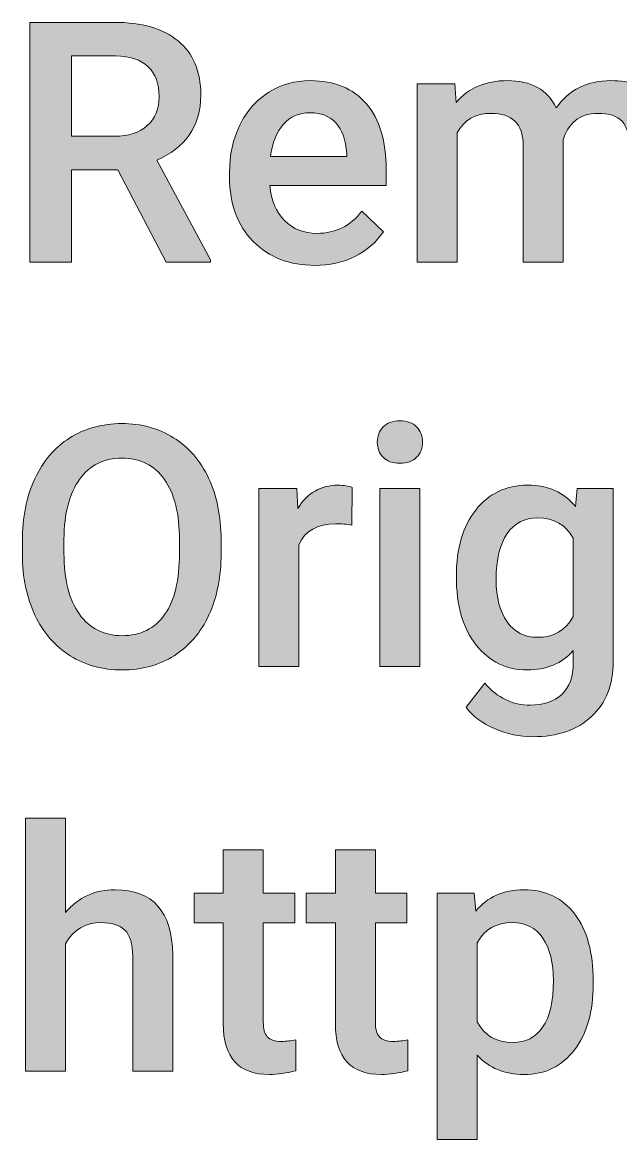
# Model space of a CAD drawing. Header units: millimetres. Extents: x -48 to 621, y -577 to -225.
# Drawn here: x -47.76 to -38, y -563.41 to -545.2 of the extents above; entities that cross this region are included whole.
import ezdxf

# ---------------------------------------------------------------- set-up
doc = ezdxf.new("R2010")
doc.units = ezdxf.units.MM
doc.header["$MEASUREMENT"] = 0
doc.layers.add('Layer 1', color=7, linetype='Continuous')

# ---------------------------------------------------------------- blocks, each defined once
blk = doc.blocks.new('block 188')
at = {"layer": 'Layer 1', "true_color": 0xffffff}
h = blk.add_hatch(color=7, dxfattribs=at)
h.dxf.hatch_style = 2
edge = h.paths.add_edge_path()
edge.add_spline(control_points=[(-46.199, -547.609), (-46.199, -547.609), (-46.955, -547.609), (-46.955, -547.609), (-46.955, -547.609), (-46.955, -549.111), (-46.955, -549.111), (-46.955, -549.111), (-47.634, -549.111), (-47.634, -549.111), (-47.634, -549.111), (-47.634, -545.205), (-47.634, -545.205), (-47.634, -545.205), (-46.261, -545.205), (-46.261, -545.205), (-45.81, -545.205), (-45.462, -545.306), (-45.217, -545.508), (-44.972, -545.711), (-44.849, -546.003), (-44.849, -546.386), (-44.849, -546.648), (-44.913, -546.867), (-45.039, -547.043), (-45.165, -547.219), (-45.34, -547.355), (-45.566, -547.449), (-45.566, -547.449), (-44.688, -549.076), (-44.688, -549.076), (-44.688, -549.076), (-44.688, -549.111), (-44.688, -549.111), (-44.688, -549.111), (-45.415, -549.111), (-45.415, -549.111), (-45.415, -549.111), (-46.199, -547.609), (-46.199, -547.609)], knot_values=[0, 0, 0, 0, 1, 1, 1, 2, 2, 2, 3, 3, 3, 4, 4, 4, 5, 5, 5, 6, 6, 6, 7, 7, 7, 8, 8, 8, 9, 9, 9, 10, 10, 10, 11, 11, 11, 12, 12, 12, 13, 13, 13, 13], degree=3, periodic=1)
edge = h.paths.add_edge_path()
edge.add_spline(control_points=[(-46.955, -547.062), (-46.955, -547.062), (-46.258, -547.062), (-46.258, -547.062), (-46.029, -547.062), (-45.85, -547.004), (-45.721, -546.888), (-45.593, -546.773), (-45.528, -546.615), (-45.528, -546.415), (-45.528, -546.206), (-45.588, -546.044), (-45.707, -545.929), (-45.826, -545.815), (-46.003, -545.756), (-46.239, -545.752), (-46.239, -545.752), (-46.955, -545.752), (-46.955, -545.752), (-46.955, -545.752), (-46.955, -547.062), (-46.955, -547.062)], knot_values=[0, 0, 0, 0, 1, 1, 1, 2, 2, 2, 3, 3, 3, 4, 4, 4, 5, 5, 5, 6, 6, 6, 7, 7, 7, 7], degree=3, periodic=1)
h = blk.add_hatch(color=7, dxfattribs=at)
h.dxf.hatch_style = 2
edge = h.paths.add_edge_path()
edge.add_spline(control_points=[(-42.99, -549.165), (-43.403, -549.165), (-43.738, -549.035), (-43.995, -548.774), (-44.252, -548.514), (-44.38, -548.168), (-44.38, -547.735), (-44.38, -547.735), (-44.38, -547.654), (-44.38, -547.654), (-44.38, -547.365), (-44.324, -547.106), (-44.212, -546.878), (-44.1, -546.649), (-43.944, -546.472), (-43.742, -546.345), (-43.539, -546.218), (-43.314, -546.155), (-43.065, -546.155), (-42.67, -546.155), (-42.365, -546.281), (-42.149, -546.533), (-41.934, -546.785), (-41.826, -547.142), (-41.826, -547.603), (-41.826, -547.603), (-41.826, -547.866), (-41.826, -547.866), (-41.826, -547.866), (-43.723, -547.866), (-43.723, -547.866), (-43.703, -548.106), (-43.623, -548.296), (-43.483, -548.435), (-43.342, -548.575), (-43.166, -548.644), (-42.953, -548.644), (-42.654, -548.644), (-42.411, -548.524), (-42.223, -548.282), (-42.223, -548.282), (-41.872, -548.617), (-41.872, -548.617), (-41.988, -548.791), (-42.143, -548.925), (-42.337, -549.021), (-42.531, -549.117), (-42.749, -549.165), (-42.99, -549.165)], knot_values=[0, 0, 0, 0, 1, 1, 1, 2, 2, 2, 3, 3, 3, 4, 4, 4, 5, 5, 5, 6, 6, 6, 7, 7, 7, 8, 8, 8, 9, 9, 9, 10, 10, 10, 11, 11, 11, 12, 12, 12, 13, 13, 13, 14, 14, 14, 15, 15, 15, 16, 16, 16, 16], degree=3, periodic=1)
edge = h.paths.add_edge_path()
edge.add_spline(control_points=[(-43.068, -546.678), (-43.247, -546.678), (-43.391, -546.74), (-43.501, -546.866), (-43.611, -546.991), (-43.682, -547.165), (-43.712, -547.389), (-43.712, -547.389), (-42.47, -547.389), (-42.47, -547.389), (-42.47, -547.389), (-42.47, -547.34), (-42.47, -547.34), (-42.484, -547.122), (-42.542, -546.957), (-42.644, -546.846), (-42.746, -546.734), (-42.887, -546.678), (-43.068, -546.678)], knot_values=[0, 0, 0, 0, 1, 1, 1, 2, 2, 2, 3, 3, 3, 4, 4, 4, 5, 5, 5, 6, 6, 6, 6], degree=3, periodic=1)
h = blk.add_hatch(color=7, dxfattribs=at)
h.dxf.hatch_style = 2
edge = h.paths.add_edge_path()
edge.add_spline(control_points=[(-40.707, -546.208), (-40.707, -546.208), (-40.688, -546.511), (-40.688, -546.511), (-40.485, -546.274), (-40.206, -546.155), (-39.851, -546.155), (-39.463, -546.155), (-39.198, -546.303), (-39.055, -546.6), (-38.844, -546.303), (-38.547, -546.155), (-38.164, -546.155), (-37.844, -546.155), (-37.606, -546.243), (-37.449, -546.42), (-37.293, -546.597), (-37.213, -546.858), (-37.209, -547.203), (-37.209, -547.203), (-37.209, -549.111), (-37.209, -549.111), (-37.209, -549.111), (-37.861, -549.111), (-37.861, -549.111), (-37.861, -549.111), (-37.861, -547.222), (-37.861, -547.222), (-37.861, -547.038), (-37.901, -546.903), (-37.982, -546.817), (-38.062, -546.731), (-38.195, -546.688), (-38.381, -546.688), (-38.53, -546.688), (-38.651, -546.728), (-38.745, -546.808), (-38.839, -546.888), (-38.904, -546.992), (-38.942, -547.12), (-38.942, -547.12), (-38.939, -549.111), (-38.939, -549.111), (-38.939, -549.111), (-39.591, -549.111), (-39.591, -549.111), (-39.591, -549.111), (-39.591, -547.201), (-39.591, -547.201), (-39.6, -546.859), (-39.775, -546.688), (-40.114, -546.688), (-40.375, -546.688), (-40.561, -546.795), (-40.67, -547.008), (-40.67, -547.008), (-40.67, -549.111), (-40.67, -549.111), (-40.67, -549.111), (-41.322, -549.111), (-41.322, -549.111), (-41.322, -549.111), (-41.322, -546.208), (-41.322, -546.208), (-41.322, -546.208), (-40.707, -546.208), (-40.707, -546.208)], knot_values=[0, 0, 0, 0, 1, 1, 1, 2, 2, 2, 3, 3, 3, 4, 4, 4, 5, 5, 5, 6, 6, 6, 7, 7, 7, 8, 8, 8, 9, 9, 9, 10, 10, 10, 11, 11, 11, 12, 12, 12, 13, 13, 13, 14, 14, 14, 15, 15, 15, 16, 16, 16, 17, 17, 17, 18, 18, 18, 19, 19, 19, 20, 20, 20, 21, 21, 21, 22, 22, 22, 22], degree=3, periodic=1)
h = blk.add_hatch(color=7, dxfattribs=at)
h.dxf.hatch_style = 2
edge = h.paths.add_edge_path()
edge.add_spline(control_points=[(-41.971, -552.048), (-41.971, -551.947), (-41.939, -551.864), (-41.876, -551.798), (-41.812, -551.732), (-41.721, -551.699), (-41.603, -551.699), (-41.485, -551.699), (-41.394, -551.732), (-41.33, -551.798), (-41.265, -551.864), (-41.233, -551.947), (-41.233, -552.048), (-41.233, -552.146), (-41.265, -552.228), (-41.33, -552.293), (-41.394, -552.358), (-41.485, -552.391), (-41.603, -552.391), (-41.721, -552.391), (-41.812, -552.358), (-41.876, -552.293), (-41.939, -552.228), (-41.971, -552.146), (-41.971, -552.048)], knot_values=[0, 0, 0, 0, 1, 1, 1, 2, 2, 2, 3, 3, 3, 4, 4, 4, 5, 5, 5, 6, 6, 6, 7, 7, 7, 8, 8, 8, 8], degree=3, periodic=1)
h.paths.add_polyline_path([(-41.279, -555.704), (-41.931, -555.704), (-41.931, -552.801), (-41.279, -552.801)])
h = blk.add_hatch(color=7, dxfattribs=at)
h.dxf.hatch_style = 2
edge = h.paths.add_edge_path()
edge.add_spline(control_points=[(-44.517, -553.853), (-44.517, -554.236), (-44.583, -554.572), (-44.715, -554.861), (-44.848, -555.149), (-45.037, -555.371), (-45.283, -555.526), (-45.529, -555.68), (-45.812, -555.758), (-46.132, -555.758), (-46.448, -555.758), (-46.73, -555.68), (-46.978, -555.526), (-47.226, -555.371), (-47.417, -555.151), (-47.552, -554.865), (-47.687, -554.578), (-47.756, -554.248), (-47.757, -553.875), (-47.757, -553.875), (-47.757, -553.655), (-47.757, -553.655), (-47.757, -553.274), (-47.69, -552.937), (-47.555, -552.646), (-47.42, -552.355), (-47.23, -552.131), (-46.984, -551.977), (-46.738, -551.822), (-46.456, -551.744), (-46.137, -551.744), (-45.819, -551.744), (-45.537, -551.821), (-45.291, -551.974), (-45.045, -552.127), (-44.855, -552.347), (-44.721, -552.634), (-44.587, -552.921), (-44.519, -553.255), (-44.517, -553.636), (-44.517, -553.636), (-44.517, -553.853), (-44.517, -553.853)], knot_values=[0, 0, 0, 0, 1, 1, 1, 2, 2, 2, 3, 3, 3, 4, 4, 4, 5, 5, 5, 6, 6, 6, 7, 7, 7, 8, 8, 8, 9, 9, 9, 10, 10, 10, 11, 11, 11, 12, 12, 12, 13, 13, 13, 14, 14, 14, 14], degree=3, periodic=1)
edge = h.paths.add_edge_path()
edge.add_spline(control_points=[(-45.196, -553.649), (-45.196, -553.217), (-45.277, -552.885), (-45.441, -552.654), (-45.605, -552.423), (-45.837, -552.308), (-46.137, -552.308), (-46.431, -552.308), (-46.66, -552.423), (-46.825, -552.653), (-46.991, -552.882), (-47.075, -553.208), (-47.079, -553.628), (-47.079, -553.628), (-47.079, -553.853), (-47.079, -553.853), (-47.079, -554.282), (-46.995, -554.614), (-46.828, -554.848), (-46.661, -555.083), (-46.429, -555.2), (-46.132, -555.2), (-45.831, -555.2), (-45.6, -555.085), (-45.438, -554.856), (-45.276, -554.628), (-45.196, -554.293), (-45.196, -553.853), (-45.196, -553.853), (-45.196, -553.649), (-45.196, -553.649)], knot_values=[0, 0, 0, 0, 1, 1, 1, 2, 2, 2, 3, 3, 3, 4, 4, 4, 5, 5, 5, 6, 6, 6, 7, 7, 7, 8, 8, 8, 9, 9, 9, 10, 10, 10, 10], degree=3, periodic=1)
h = blk.add_hatch(color=7, dxfattribs=at)
h.dxf.hatch_style = 2
edge = h.paths.add_edge_path()
edge.add_spline(control_points=[(-42.384, -553.397), (-42.47, -553.383), (-42.558, -553.376), (-42.65, -553.376), (-42.948, -553.376), (-43.149, -553.49), (-43.253, -553.719), (-43.253, -553.719), (-43.253, -555.704), (-43.253, -555.704), (-43.253, -555.704), (-43.905, -555.704), (-43.905, -555.704), (-43.905, -555.704), (-43.905, -552.801), (-43.905, -552.801), (-43.905, -552.801), (-43.283, -552.801), (-43.283, -552.801), (-43.283, -552.801), (-43.267, -553.126), (-43.267, -553.126), (-43.109, -552.874), (-42.891, -552.748), (-42.612, -552.748), (-42.519, -552.748), (-42.442, -552.76), (-42.381, -552.786), (-42.381, -552.786), (-42.384, -553.397), (-42.384, -553.397)], knot_values=[0, 0, 0, 0, 1, 1, 1, 2, 2, 2, 3, 3, 3, 4, 4, 4, 5, 5, 5, 6, 6, 6, 7, 7, 7, 8, 8, 8, 9, 9, 9, 10, 10, 10, 10], degree=3, periodic=1)
h = blk.add_hatch(color=7, dxfattribs=at)
h.dxf.hatch_style = 2
edge = h.paths.add_edge_path()
edge.add_spline(control_points=[(-40.683, -554.231), (-40.683, -553.781), (-40.577, -553.421), (-40.365, -553.152), (-40.153, -552.882), (-39.872, -552.748), (-39.521, -552.748), (-39.191, -552.748), (-38.93, -552.863), (-38.741, -553.094), (-38.741, -553.094), (-38.711, -552.801), (-38.711, -552.801), (-38.711, -552.801), (-38.124, -552.801), (-38.124, -552.801), (-38.124, -552.801), (-38.124, -555.616), (-38.124, -555.616), (-38.124, -555.997), (-38.242, -556.297), (-38.479, -556.517), (-38.716, -556.737), (-39.036, -556.847), (-39.438, -556.847), (-39.651, -556.847), (-39.859, -556.803), (-40.062, -556.714), (-40.265, -556.626), (-40.419, -556.51), (-40.525, -556.367), (-40.525, -556.367), (-40.216, -555.975), (-40.216, -555.975), (-40.016, -556.213), (-39.769, -556.332), (-39.476, -556.332), (-39.259, -556.332), (-39.089, -556.273), (-38.964, -556.156), (-38.838, -556.039), (-38.776, -555.867), (-38.776, -555.64), (-38.776, -555.64), (-38.776, -555.444), (-38.776, -555.444), (-38.964, -555.653), (-39.214, -555.758), (-39.527, -555.758), (-39.867, -555.758), (-40.144, -555.623), (-40.36, -555.353), (-40.575, -555.083), (-40.683, -554.709), (-40.683, -554.231)], knot_values=[0, 0, 0, 0, 1, 1, 1, 2, 2, 2, 3, 3, 3, 4, 4, 4, 5, 5, 5, 6, 6, 6, 7, 7, 7, 8, 8, 8, 9, 9, 9, 10, 10, 10, 11, 11, 11, 12, 12, 12, 13, 13, 13, 14, 14, 14, 15, 15, 15, 16, 16, 16, 17, 17, 17, 18, 18, 18, 18], degree=3, periodic=1)
edge = h.paths.add_edge_path()
edge.add_spline(control_points=[(-40.034, -554.288), (-40.034, -554.579), (-39.974, -554.809), (-39.855, -554.976), (-39.737, -555.143), (-39.572, -555.227), (-39.361, -555.227), (-39.098, -555.227), (-38.903, -555.114), (-38.776, -554.889), (-38.776, -554.889), (-38.776, -553.612), (-38.776, -553.612), (-38.899, -553.392), (-39.092, -553.282), (-39.355, -553.282), (-39.57, -553.282), (-39.737, -553.367), (-39.855, -553.537), (-39.974, -553.706), (-40.034, -553.957), (-40.034, -554.288)], knot_values=[0, 0, 0, 0, 1, 1, 1, 2, 2, 2, 3, 3, 3, 4, 4, 4, 5, 5, 5, 6, 6, 6, 7, 7, 7, 7], degree=3, periodic=1)
h = blk.add_hatch(color=7, dxfattribs=at)
h.dxf.hatch_style = 2
edge = h.paths.add_edge_path()
edge.add_spline(control_points=[(-47.055, -559.711), (-46.842, -559.464), (-46.573, -559.341), (-46.247, -559.341), (-45.628, -559.341), (-45.315, -559.694), (-45.306, -560.401), (-45.306, -560.401), (-45.306, -562.297), (-45.306, -562.297), (-45.306, -562.297), (-45.957, -562.297), (-45.957, -562.297), (-45.957, -562.297), (-45.957, -560.425), (-45.957, -560.425), (-45.957, -560.224), (-46.001, -560.083), (-46.087, -559.999), (-46.174, -559.916), (-46.302, -559.875), (-46.47, -559.875), (-46.731, -559.875), (-46.926, -559.991), (-47.055, -560.224), (-47.055, -560.224), (-47.055, -562.297), (-47.055, -562.297), (-47.055, -562.297), (-47.707, -562.297), (-47.707, -562.297), (-47.707, -562.297), (-47.707, -558.176), (-47.707, -558.176), (-47.707, -558.176), (-47.055, -558.176), (-47.055, -558.176), (-47.055, -558.176), (-47.055, -559.711), (-47.055, -559.711)], knot_values=[0, 0, 0, 0, 1, 1, 1, 2, 2, 2, 3, 3, 3, 4, 4, 4, 5, 5, 5, 6, 6, 6, 7, 7, 7, 8, 8, 8, 9, 9, 9, 10, 10, 10, 11, 11, 11, 12, 12, 12, 13, 13, 13, 13], degree=3, periodic=1)
h = blk.add_hatch(color=7, dxfattribs=at)
h.dxf.hatch_style = 2
edge = h.paths.add_edge_path()
edge.add_spline(control_points=[(-43.83, -558.689), (-43.83, -558.689), (-43.83, -559.394), (-43.83, -559.394), (-43.83, -559.394), (-43.318, -559.394), (-43.318, -559.394), (-43.318, -559.394), (-43.318, -559.877), (-43.318, -559.877), (-43.318, -559.877), (-43.83, -559.877), (-43.83, -559.877), (-43.83, -559.877), (-43.83, -561.498), (-43.83, -561.498), (-43.83, -561.608), (-43.808, -561.689), (-43.764, -561.738), (-43.721, -561.787), (-43.642, -561.812), (-43.529, -561.812), (-43.454, -561.812), (-43.378, -561.803), (-43.302, -561.785), (-43.302, -561.785), (-43.302, -562.289), (-43.302, -562.289), (-43.45, -562.33), (-43.593, -562.351), (-43.731, -562.351), (-44.232, -562.351), (-44.482, -562.075), (-44.482, -561.522), (-44.482, -561.522), (-44.482, -559.877), (-44.482, -559.877), (-44.482, -559.877), (-44.959, -559.877), (-44.959, -559.877), (-44.959, -559.877), (-44.959, -559.394), (-44.959, -559.394), (-44.959, -559.394), (-44.482, -559.394), (-44.482, -559.394), (-44.482, -559.394), (-44.482, -558.689), (-44.482, -558.689), (-44.482, -558.689), (-43.83, -558.689), (-43.83, -558.689)], knot_values=[0, 0, 0, 0, 1, 1, 1, 2, 2, 2, 3, 3, 3, 4, 4, 4, 5, 5, 5, 6, 6, 6, 7, 7, 7, 8, 8, 8, 9, 9, 9, 10, 10, 10, 11, 11, 11, 12, 12, 12, 13, 13, 13, 14, 14, 14, 15, 15, 15, 16, 16, 16, 17, 17, 17, 17], degree=3, periodic=1)
h = blk.add_hatch(color=7, dxfattribs=at)
h.dxf.hatch_style = 2
edge = h.paths.add_edge_path()
edge.add_spline(control_points=[(-42.003, -558.689), (-42.003, -558.689), (-42.003, -559.394), (-42.003, -559.394), (-42.003, -559.394), (-41.491, -559.394), (-41.491, -559.394), (-41.491, -559.394), (-41.491, -559.877), (-41.491, -559.877), (-41.491, -559.877), (-42.003, -559.877), (-42.003, -559.877), (-42.003, -559.877), (-42.003, -561.498), (-42.003, -561.498), (-42.003, -561.608), (-41.981, -561.689), (-41.937, -561.738), (-41.894, -561.787), (-41.815, -561.812), (-41.703, -561.812), (-41.627, -561.812), (-41.551, -561.803), (-41.475, -561.785), (-41.475, -561.785), (-41.475, -562.289), (-41.475, -562.289), (-41.623, -562.33), (-41.766, -562.351), (-41.904, -562.351), (-42.405, -562.351), (-42.655, -562.075), (-42.655, -561.522), (-42.655, -561.522), (-42.655, -559.877), (-42.655, -559.877), (-42.655, -559.877), (-43.132, -559.877), (-43.132, -559.877), (-43.132, -559.877), (-43.132, -559.394), (-43.132, -559.394), (-43.132, -559.394), (-42.655, -559.394), (-42.655, -559.394), (-42.655, -559.394), (-42.655, -558.689), (-42.655, -558.689), (-42.655, -558.689), (-42.003, -558.689), (-42.003, -558.689)], knot_values=[0, 0, 0, 0, 1, 1, 1, 2, 2, 2, 3, 3, 3, 4, 4, 4, 5, 5, 5, 6, 6, 6, 7, 7, 7, 8, 8, 8, 9, 9, 9, 10, 10, 10, 11, 11, 11, 12, 12, 12, 13, 13, 13, 14, 14, 14, 15, 15, 15, 16, 16, 16, 17, 17, 17, 17], degree=3, periodic=1)
h = blk.add_hatch(color=7, dxfattribs=at)
h.dxf.hatch_style = 2
edge = h.paths.add_edge_path()
edge.add_spline(control_points=[(-38.451, -560.875), (-38.451, -561.324), (-38.553, -561.683), (-38.757, -561.95), (-38.961, -562.217), (-39.234, -562.351), (-39.578, -562.351), (-39.896, -562.351), (-40.151, -562.246), (-40.342, -562.037), (-40.342, -562.037), (-40.342, -563.413), (-40.342, -563.413), (-40.342, -563.413), (-40.994, -563.413), (-40.994, -563.413), (-40.994, -563.413), (-40.994, -559.394), (-40.994, -559.394), (-40.994, -559.394), (-40.393, -559.394), (-40.393, -559.394), (-40.393, -559.394), (-40.367, -559.69), (-40.367, -559.69), (-40.175, -559.457), (-39.915, -559.341), (-39.586, -559.341), (-39.232, -559.341), (-38.954, -559.472), (-38.753, -559.736), (-38.552, -560), (-38.451, -560.366), (-38.451, -560.835), (-38.451, -560.835), (-38.451, -560.875), (-38.451, -560.875)], knot_values=[0, 0, 0, 0, 1, 1, 1, 2, 2, 2, 3, 3, 3, 4, 4, 4, 5, 5, 5, 6, 6, 6, 7, 7, 7, 8, 8, 8, 9, 9, 9, 10, 10, 10, 11, 11, 11, 12, 12, 12, 12], degree=3, periodic=1)
edge = h.paths.add_edge_path()
edge.add_spline(control_points=[(-39.1, -560.819), (-39.1, -560.529), (-39.158, -560.299), (-39.273, -560.129), (-39.389, -559.96), (-39.554, -559.875), (-39.768, -559.875), (-40.035, -559.875), (-40.226, -559.984), (-40.342, -560.205), (-40.342, -560.205), (-40.342, -561.492), (-40.342, -561.492), (-40.224, -561.718), (-40.031, -561.83), (-39.763, -561.83), (-39.556, -561.83), (-39.393, -561.747), (-39.276, -561.58), (-39.159, -561.412), (-39.1, -561.159), (-39.1, -560.819)], knot_values=[0, 0, 0, 0, 1, 1, 1, 2, 2, 2, 3, 3, 3, 4, 4, 4, 5, 5, 5, 6, 6, 6, 7, 7, 7, 7], degree=3, periodic=1)
at = {"layer": 'Layer 1', "lineweight": 0}
blk.add_lwpolyline([(-41.279, -555.704), (-41.931, -555.704), (-41.931, -552.801), (-41.279, -552.801), (-41.279, -555.704)], dxfattribs=at)
for points, knots in [([(-46.199, -547.609), (-46.199, -547.609), (-46.955, -547.609), (-46.955, -547.609), (-46.955, -547.609), (-46.955, -549.111), (-46.955, -549.111), (-46.955, -549.111), (-47.634, -549.111), (-47.634, -549.111), (-47.634, -549.111), (-47.634, -545.205), (-47.634, -545.205), (-47.634, -545.205), (-46.261, -545.205), (-46.261, -545.205), (-45.81, -545.205), (-45.462, -545.306), (-45.217, -545.508), (-44.972, -545.711), (-44.849, -546.003), (-44.849, -546.386), (-44.849, -546.648), (-44.913, -546.867), (-45.039, -547.043), (-45.165, -547.219), (-45.34, -547.355), (-45.566, -547.449), (-45.566, -547.449), (-44.688, -549.076), (-44.688, -549.076), (-44.688, -549.076), (-44.688, -549.111), (-44.688, -549.111), (-44.688, -549.111), (-45.415, -549.111), (-45.415, -549.111), (-45.415, -549.111), (-46.199, -547.609), (-46.199, -547.609)], [0, 0, 0, 0, 1, 1, 1, 2, 2, 2, 3, 3, 3, 4, 4, 4, 5, 5, 5, 6, 6, 6, 7, 7, 7, 8, 8, 8, 9, 9, 9, 10, 10, 10, 11, 11, 11, 12, 12, 12, 13, 13, 13, 13]), ([(-46.955, -547.062), (-46.955, -547.062), (-46.258, -547.062), (-46.258, -547.062), (-46.029, -547.062), (-45.85, -547.004), (-45.721, -546.888), (-45.593, -546.773), (-45.528, -546.615), (-45.528, -546.415), (-45.528, -546.206), (-45.588, -546.044), (-45.707, -545.929), (-45.826, -545.815), (-46.003, -545.756), (-46.239, -545.752), (-46.239, -545.752), (-46.955, -545.752), (-46.955, -545.752), (-46.955, -545.752), (-46.955, -547.062), (-46.955, -547.062)], [0, 0, 0, 0, 1, 1, 1, 2, 2, 2, 3, 3, 3, 4, 4, 4, 5, 5, 5, 6, 6, 6, 7, 7, 7, 7]), ([(-42.99, -549.165), (-43.403, -549.165), (-43.738, -549.035), (-43.995, -548.774), (-44.252, -548.514), (-44.38, -548.168), (-44.38, -547.735), (-44.38, -547.735), (-44.38, -547.654), (-44.38, -547.654), (-44.38, -547.365), (-44.324, -547.106), (-44.212, -546.878), (-44.1, -546.649), (-43.944, -546.472), (-43.742, -546.345), (-43.539, -546.218), (-43.314, -546.155), (-43.065, -546.155), (-42.67, -546.155), (-42.365, -546.281), (-42.149, -546.533), (-41.934, -546.785), (-41.826, -547.142), (-41.826, -547.603), (-41.826, -547.603), (-41.826, -547.866), (-41.826, -547.866), (-41.826, -547.866), (-43.723, -547.866), (-43.723, -547.866), (-43.703, -548.106), (-43.623, -548.296), (-43.483, -548.435), (-43.342, -548.575), (-43.166, -548.644), (-42.953, -548.644), (-42.654, -548.644), (-42.411, -548.524), (-42.223, -548.282), (-42.223, -548.282), (-41.872, -548.617), (-41.872, -548.617), (-41.988, -548.791), (-42.143, -548.925), (-42.337, -549.021), (-42.531, -549.117), (-42.749, -549.165), (-42.99, -549.165)], [0, 0, 0, 0, 1, 1, 1, 2, 2, 2, 3, 3, 3, 4, 4, 4, 5, 5, 5, 6, 6, 6, 7, 7, 7, 8, 8, 8, 9, 9, 9, 10, 10, 10, 11, 11, 11, 12, 12, 12, 13, 13, 13, 14, 14, 14, 15, 15, 15, 16, 16, 16, 16]), ([(-40.707, -546.208), (-40.707, -546.208), (-40.688, -546.511), (-40.688, -546.511), (-40.485, -546.274), (-40.206, -546.155), (-39.851, -546.155), (-39.463, -546.155), (-39.198, -546.303), (-39.055, -546.6), (-38.844, -546.303), (-38.547, -546.155), (-38.164, -546.155), (-37.844, -546.155), (-37.606, -546.243), (-37.449, -546.42), (-37.293, -546.597), (-37.213, -546.858), (-37.209, -547.203), (-37.209, -547.203), (-37.209, -549.111), (-37.209, -549.111), (-37.209, -549.111), (-37.861, -549.111), (-37.861, -549.111), (-37.861, -549.111), (-37.861, -547.222), (-37.861, -547.222), (-37.861, -547.038), (-37.901, -546.903), (-37.982, -546.817), (-38.062, -546.731), (-38.195, -546.688), (-38.381, -546.688), (-38.53, -546.688), (-38.651, -546.728), (-38.745, -546.808), (-38.839, -546.888), (-38.904, -546.992), (-38.942, -547.12), (-38.942, -547.12), (-38.939, -549.111), (-38.939, -549.111), (-38.939, -549.111), (-39.591, -549.111), (-39.591, -549.111), (-39.591, -549.111), (-39.591, -547.201), (-39.591, -547.201), (-39.6, -546.859), (-39.775, -546.688), (-40.114, -546.688), (-40.375, -546.688), (-40.561, -546.795), (-40.67, -547.008), (-40.67, -547.008), (-40.67, -549.111), (-40.67, -549.111), (-40.67, -549.111), (-41.322, -549.111), (-41.322, -549.111), (-41.322, -549.111), (-41.322, -546.208), (-41.322, -546.208), (-41.322, -546.208), (-40.707, -546.208), (-40.707, -546.208)], [0, 0, 0, 0, 1, 1, 1, 2, 2, 2, 3, 3, 3, 4, 4, 4, 5, 5, 5, 6, 6, 6, 7, 7, 7, 8, 8, 8, 9, 9, 9, 10, 10, 10, 11, 11, 11, 12, 12, 12, 13, 13, 13, 14, 14, 14, 15, 15, 15, 16, 16, 16, 17, 17, 17, 18, 18, 18, 19, 19, 19, 20, 20, 20, 21, 21, 21, 22, 22, 22, 22]), ([(-43.068, -546.678), (-43.247, -546.678), (-43.391, -546.74), (-43.501, -546.866), (-43.611, -546.991), (-43.682, -547.165), (-43.712, -547.389), (-43.712, -547.389), (-42.47, -547.389), (-42.47, -547.389), (-42.47, -547.389), (-42.47, -547.34), (-42.47, -547.34), (-42.484, -547.122), (-42.542, -546.957), (-42.644, -546.846), (-42.746, -546.734), (-42.887, -546.678), (-43.068, -546.678)], [0, 0, 0, 0, 1, 1, 1, 2, 2, 2, 3, 3, 3, 4, 4, 4, 5, 5, 5, 6, 6, 6, 6]), ([(-41.971, -552.048), (-41.971, -551.947), (-41.939, -551.864), (-41.876, -551.798), (-41.812, -551.732), (-41.721, -551.699), (-41.603, -551.699), (-41.485, -551.699), (-41.394, -551.732), (-41.33, -551.798), (-41.265, -551.864), (-41.233, -551.947), (-41.233, -552.048), (-41.233, -552.146), (-41.265, -552.228), (-41.33, -552.293), (-41.394, -552.358), (-41.485, -552.391), (-41.603, -552.391), (-41.721, -552.391), (-41.812, -552.358), (-41.876, -552.293), (-41.939, -552.228), (-41.971, -552.146), (-41.971, -552.048)], [0, 0, 0, 0, 1, 1, 1, 2, 2, 2, 3, 3, 3, 4, 4, 4, 5, 5, 5, 6, 6, 6, 7, 7, 7, 8, 8, 8, 8]), ([(-44.517, -553.853), (-44.517, -554.236), (-44.583, -554.572), (-44.715, -554.861), (-44.848, -555.149), (-45.037, -555.371), (-45.283, -555.526), (-45.529, -555.68), (-45.812, -555.758), (-46.132, -555.758), (-46.448, -555.758), (-46.73, -555.68), (-46.978, -555.526), (-47.226, -555.371), (-47.417, -555.151), (-47.552, -554.865), (-47.687, -554.578), (-47.756, -554.248), (-47.757, -553.875), (-47.757, -553.875), (-47.757, -553.655), (-47.757, -553.655), (-47.757, -553.274), (-47.69, -552.937), (-47.555, -552.646), (-47.42, -552.355), (-47.23, -552.131), (-46.984, -551.977), (-46.738, -551.822), (-46.456, -551.744), (-46.137, -551.744), (-45.819, -551.744), (-45.537, -551.821), (-45.291, -551.974), (-45.045, -552.127), (-44.855, -552.347), (-44.721, -552.634), (-44.587, -552.921), (-44.519, -553.255), (-44.517, -553.636), (-44.517, -553.636), (-44.517, -553.853), (-44.517, -553.853)], [0, 0, 0, 0, 1, 1, 1, 2, 2, 2, 3, 3, 3, 4, 4, 4, 5, 5, 5, 6, 6, 6, 7, 7, 7, 8, 8, 8, 9, 9, 9, 10, 10, 10, 11, 11, 11, 12, 12, 12, 13, 13, 13, 14, 14, 14, 14]), ([(-45.196, -553.649), (-45.196, -553.217), (-45.277, -552.885), (-45.441, -552.654), (-45.605, -552.423), (-45.837, -552.308), (-46.137, -552.308), (-46.431, -552.308), (-46.66, -552.423), (-46.825, -552.653), (-46.991, -552.882), (-47.075, -553.208), (-47.079, -553.628), (-47.079, -553.628), (-47.079, -553.853), (-47.079, -553.853), (-47.079, -554.282), (-46.995, -554.614), (-46.828, -554.848), (-46.661, -555.083), (-46.429, -555.2), (-46.132, -555.2), (-45.831, -555.2), (-45.6, -555.085), (-45.438, -554.856), (-45.276, -554.628), (-45.196, -554.293), (-45.196, -553.853), (-45.196, -553.853), (-45.196, -553.649), (-45.196, -553.649)], [0, 0, 0, 0, 1, 1, 1, 2, 2, 2, 3, 3, 3, 4, 4, 4, 5, 5, 5, 6, 6, 6, 7, 7, 7, 8, 8, 8, 9, 9, 9, 10, 10, 10, 10]), ([(-42.384, -553.397), (-42.47, -553.383), (-42.558, -553.376), (-42.65, -553.376), (-42.948, -553.376), (-43.149, -553.49), (-43.253, -553.719), (-43.253, -553.719), (-43.253, -555.704), (-43.253, -555.704), (-43.253, -555.704), (-43.905, -555.704), (-43.905, -555.704), (-43.905, -555.704), (-43.905, -552.801), (-43.905, -552.801), (-43.905, -552.801), (-43.283, -552.801), (-43.283, -552.801), (-43.283, -552.801), (-43.267, -553.126), (-43.267, -553.126), (-43.109, -552.874), (-42.891, -552.748), (-42.612, -552.748), (-42.519, -552.748), (-42.442, -552.76), (-42.381, -552.786), (-42.381, -552.786), (-42.384, -553.397), (-42.384, -553.397)], [0, 0, 0, 0, 1, 1, 1, 2, 2, 2, 3, 3, 3, 4, 4, 4, 5, 5, 5, 6, 6, 6, 7, 7, 7, 8, 8, 8, 9, 9, 9, 10, 10, 10, 10]), ([(-40.683, -554.231), (-40.683, -553.781), (-40.577, -553.421), (-40.365, -553.152), (-40.153, -552.882), (-39.872, -552.748), (-39.521, -552.748), (-39.191, -552.748), (-38.93, -552.863), (-38.741, -553.094), (-38.741, -553.094), (-38.711, -552.801), (-38.711, -552.801), (-38.711, -552.801), (-38.124, -552.801), (-38.124, -552.801), (-38.124, -552.801), (-38.124, -555.616), (-38.124, -555.616), (-38.124, -555.997), (-38.242, -556.297), (-38.479, -556.517), (-38.716, -556.737), (-39.036, -556.847), (-39.438, -556.847), (-39.651, -556.847), (-39.859, -556.803), (-40.062, -556.714), (-40.265, -556.626), (-40.419, -556.51), (-40.525, -556.367), (-40.525, -556.367), (-40.216, -555.975), (-40.216, -555.975), (-40.016, -556.213), (-39.769, -556.332), (-39.476, -556.332), (-39.259, -556.332), (-39.089, -556.273), (-38.964, -556.156), (-38.838, -556.039), (-38.776, -555.867), (-38.776, -555.64), (-38.776, -555.64), (-38.776, -555.444), (-38.776, -555.444), (-38.964, -555.653), (-39.214, -555.758), (-39.527, -555.758), (-39.867, -555.758), (-40.144, -555.623), (-40.36, -555.353), (-40.575, -555.083), (-40.683, -554.709), (-40.683, -554.231)], [0, 0, 0, 0, 1, 1, 1, 2, 2, 2, 3, 3, 3, 4, 4, 4, 5, 5, 5, 6, 6, 6, 7, 7, 7, 8, 8, 8, 9, 9, 9, 10, 10, 10, 11, 11, 11, 12, 12, 12, 13, 13, 13, 14, 14, 14, 15, 15, 15, 16, 16, 16, 17, 17, 17, 18, 18, 18, 18]), ([(-40.034, -554.288), (-40.034, -554.579), (-39.974, -554.809), (-39.855, -554.976), (-39.737, -555.143), (-39.572, -555.227), (-39.361, -555.227), (-39.098, -555.227), (-38.903, -555.114), (-38.776, -554.889), (-38.776, -554.889), (-38.776, -553.612), (-38.776, -553.612), (-38.899, -553.392), (-39.092, -553.282), (-39.355, -553.282), (-39.57, -553.282), (-39.737, -553.367), (-39.855, -553.537), (-39.974, -553.706), (-40.034, -553.957), (-40.034, -554.288)], [0, 0, 0, 0, 1, 1, 1, 2, 2, 2, 3, 3, 3, 4, 4, 4, 5, 5, 5, 6, 6, 6, 7, 7, 7, 7]), ([(-47.055, -559.711), (-46.842, -559.464), (-46.573, -559.341), (-46.247, -559.341), (-45.628, -559.341), (-45.315, -559.694), (-45.306, -560.401), (-45.306, -560.401), (-45.306, -562.297), (-45.306, -562.297), (-45.306, -562.297), (-45.957, -562.297), (-45.957, -562.297), (-45.957, -562.297), (-45.957, -560.425), (-45.957, -560.425), (-45.957, -560.224), (-46.001, -560.083), (-46.087, -559.999), (-46.174, -559.916), (-46.302, -559.875), (-46.47, -559.875), (-46.731, -559.875), (-46.926, -559.991), (-47.055, -560.224), (-47.055, -560.224), (-47.055, -562.297), (-47.055, -562.297), (-47.055, -562.297), (-47.707, -562.297), (-47.707, -562.297), (-47.707, -562.297), (-47.707, -558.176), (-47.707, -558.176), (-47.707, -558.176), (-47.055, -558.176), (-47.055, -558.176), (-47.055, -558.176), (-47.055, -559.711), (-47.055, -559.711)], [0, 0, 0, 0, 1, 1, 1, 2, 2, 2, 3, 3, 3, 4, 4, 4, 5, 5, 5, 6, 6, 6, 7, 7, 7, 8, 8, 8, 9, 9, 9, 10, 10, 10, 11, 11, 11, 12, 12, 12, 13, 13, 13, 13]), ([(-43.83, -558.689), (-43.83, -558.689), (-43.83, -559.394), (-43.83, -559.394), (-43.83, -559.394), (-43.318, -559.394), (-43.318, -559.394), (-43.318, -559.394), (-43.318, -559.877), (-43.318, -559.877), (-43.318, -559.877), (-43.83, -559.877), (-43.83, -559.877), (-43.83, -559.877), (-43.83, -561.498), (-43.83, -561.498), (-43.83, -561.608), (-43.808, -561.689), (-43.764, -561.738), (-43.721, -561.787), (-43.642, -561.812), (-43.529, -561.812), (-43.454, -561.812), (-43.378, -561.803), (-43.302, -561.785), (-43.302, -561.785), (-43.302, -562.289), (-43.302, -562.289), (-43.45, -562.33), (-43.593, -562.351), (-43.731, -562.351), (-44.232, -562.351), (-44.482, -562.075), (-44.482, -561.522), (-44.482, -561.522), (-44.482, -559.877), (-44.482, -559.877), (-44.482, -559.877), (-44.959, -559.877), (-44.959, -559.877), (-44.959, -559.877), (-44.959, -559.394), (-44.959, -559.394), (-44.959, -559.394), (-44.482, -559.394), (-44.482, -559.394), (-44.482, -559.394), (-44.482, -558.689), (-44.482, -558.689), (-44.482, -558.689), (-43.83, -558.689), (-43.83, -558.689)], [0, 0, 0, 0, 1, 1, 1, 2, 2, 2, 3, 3, 3, 4, 4, 4, 5, 5, 5, 6, 6, 6, 7, 7, 7, 8, 8, 8, 9, 9, 9, 10, 10, 10, 11, 11, 11, 12, 12, 12, 13, 13, 13, 14, 14, 14, 15, 15, 15, 16, 16, 16, 17, 17, 17, 17]), ([(-42.003, -558.689), (-42.003, -558.689), (-42.003, -559.394), (-42.003, -559.394), (-42.003, -559.394), (-41.491, -559.394), (-41.491, -559.394), (-41.491, -559.394), (-41.491, -559.877), (-41.491, -559.877), (-41.491, -559.877), (-42.003, -559.877), (-42.003, -559.877), (-42.003, -559.877), (-42.003, -561.498), (-42.003, -561.498), (-42.003, -561.608), (-41.981, -561.689), (-41.937, -561.738), (-41.894, -561.787), (-41.815, -561.812), (-41.703, -561.812), (-41.627, -561.812), (-41.551, -561.803), (-41.475, -561.785), (-41.475, -561.785), (-41.475, -562.289), (-41.475, -562.289), (-41.623, -562.33), (-41.766, -562.351), (-41.904, -562.351), (-42.405, -562.351), (-42.655, -562.075), (-42.655, -561.522), (-42.655, -561.522), (-42.655, -559.877), (-42.655, -559.877), (-42.655, -559.877), (-43.132, -559.877), (-43.132, -559.877), (-43.132, -559.877), (-43.132, -559.394), (-43.132, -559.394), (-43.132, -559.394), (-42.655, -559.394), (-42.655, -559.394), (-42.655, -559.394), (-42.655, -558.689), (-42.655, -558.689), (-42.655, -558.689), (-42.003, -558.689), (-42.003, -558.689)], [0, 0, 0, 0, 1, 1, 1, 2, 2, 2, 3, 3, 3, 4, 4, 4, 5, 5, 5, 6, 6, 6, 7, 7, 7, 8, 8, 8, 9, 9, 9, 10, 10, 10, 11, 11, 11, 12, 12, 12, 13, 13, 13, 14, 14, 14, 15, 15, 15, 16, 16, 16, 17, 17, 17, 17]), ([(-38.451, -560.875), (-38.451, -561.324), (-38.553, -561.683), (-38.757, -561.95), (-38.961, -562.217), (-39.234, -562.351), (-39.578, -562.351), (-39.896, -562.351), (-40.151, -562.246), (-40.342, -562.037), (-40.342, -562.037), (-40.342, -563.413), (-40.342, -563.413), (-40.342, -563.413), (-40.994, -563.413), (-40.994, -563.413), (-40.994, -563.413), (-40.994, -559.394), (-40.994, -559.394), (-40.994, -559.394), (-40.393, -559.394), (-40.393, -559.394), (-40.393, -559.394), (-40.367, -559.69), (-40.367, -559.69), (-40.175, -559.457), (-39.915, -559.341), (-39.586, -559.341), (-39.232, -559.341), (-38.954, -559.472), (-38.753, -559.736), (-38.552, -560), (-38.451, -560.366), (-38.451, -560.835), (-38.451, -560.835), (-38.451, -560.875), (-38.451, -560.875)], [0, 0, 0, 0, 1, 1, 1, 2, 2, 2, 3, 3, 3, 4, 4, 4, 5, 5, 5, 6, 6, 6, 7, 7, 7, 8, 8, 8, 9, 9, 9, 10, 10, 10, 11, 11, 11, 12, 12, 12, 12]), ([(-39.1, -560.819), (-39.1, -560.529), (-39.158, -560.299), (-39.273, -560.129), (-39.389, -559.96), (-39.554, -559.875), (-39.768, -559.875), (-40.035, -559.875), (-40.226, -559.984), (-40.342, -560.205), (-40.342, -560.205), (-40.342, -561.492), (-40.342, -561.492), (-40.224, -561.718), (-40.031, -561.83), (-39.763, -561.83), (-39.556, -561.83), (-39.393, -561.747), (-39.276, -561.58), (-39.159, -561.412), (-39.1, -561.159), (-39.1, -560.819)], [0, 0, 0, 0, 1, 1, 1, 2, 2, 2, 3, 3, 3, 4, 4, 4, 5, 5, 5, 6, 6, 6, 7, 7, 7, 7])]:
    blk.add_open_spline(points, degree=3, knots=knots, dxfattribs=at)

msp = doc.modelspace()

# ---------------------------------------------------------------- block references
at = {"layer": 'Layer 1'}
msp.add_blockref('block 188', (0, 0), dxfattribs=at)

doc.saveas('drawing.dxf')
